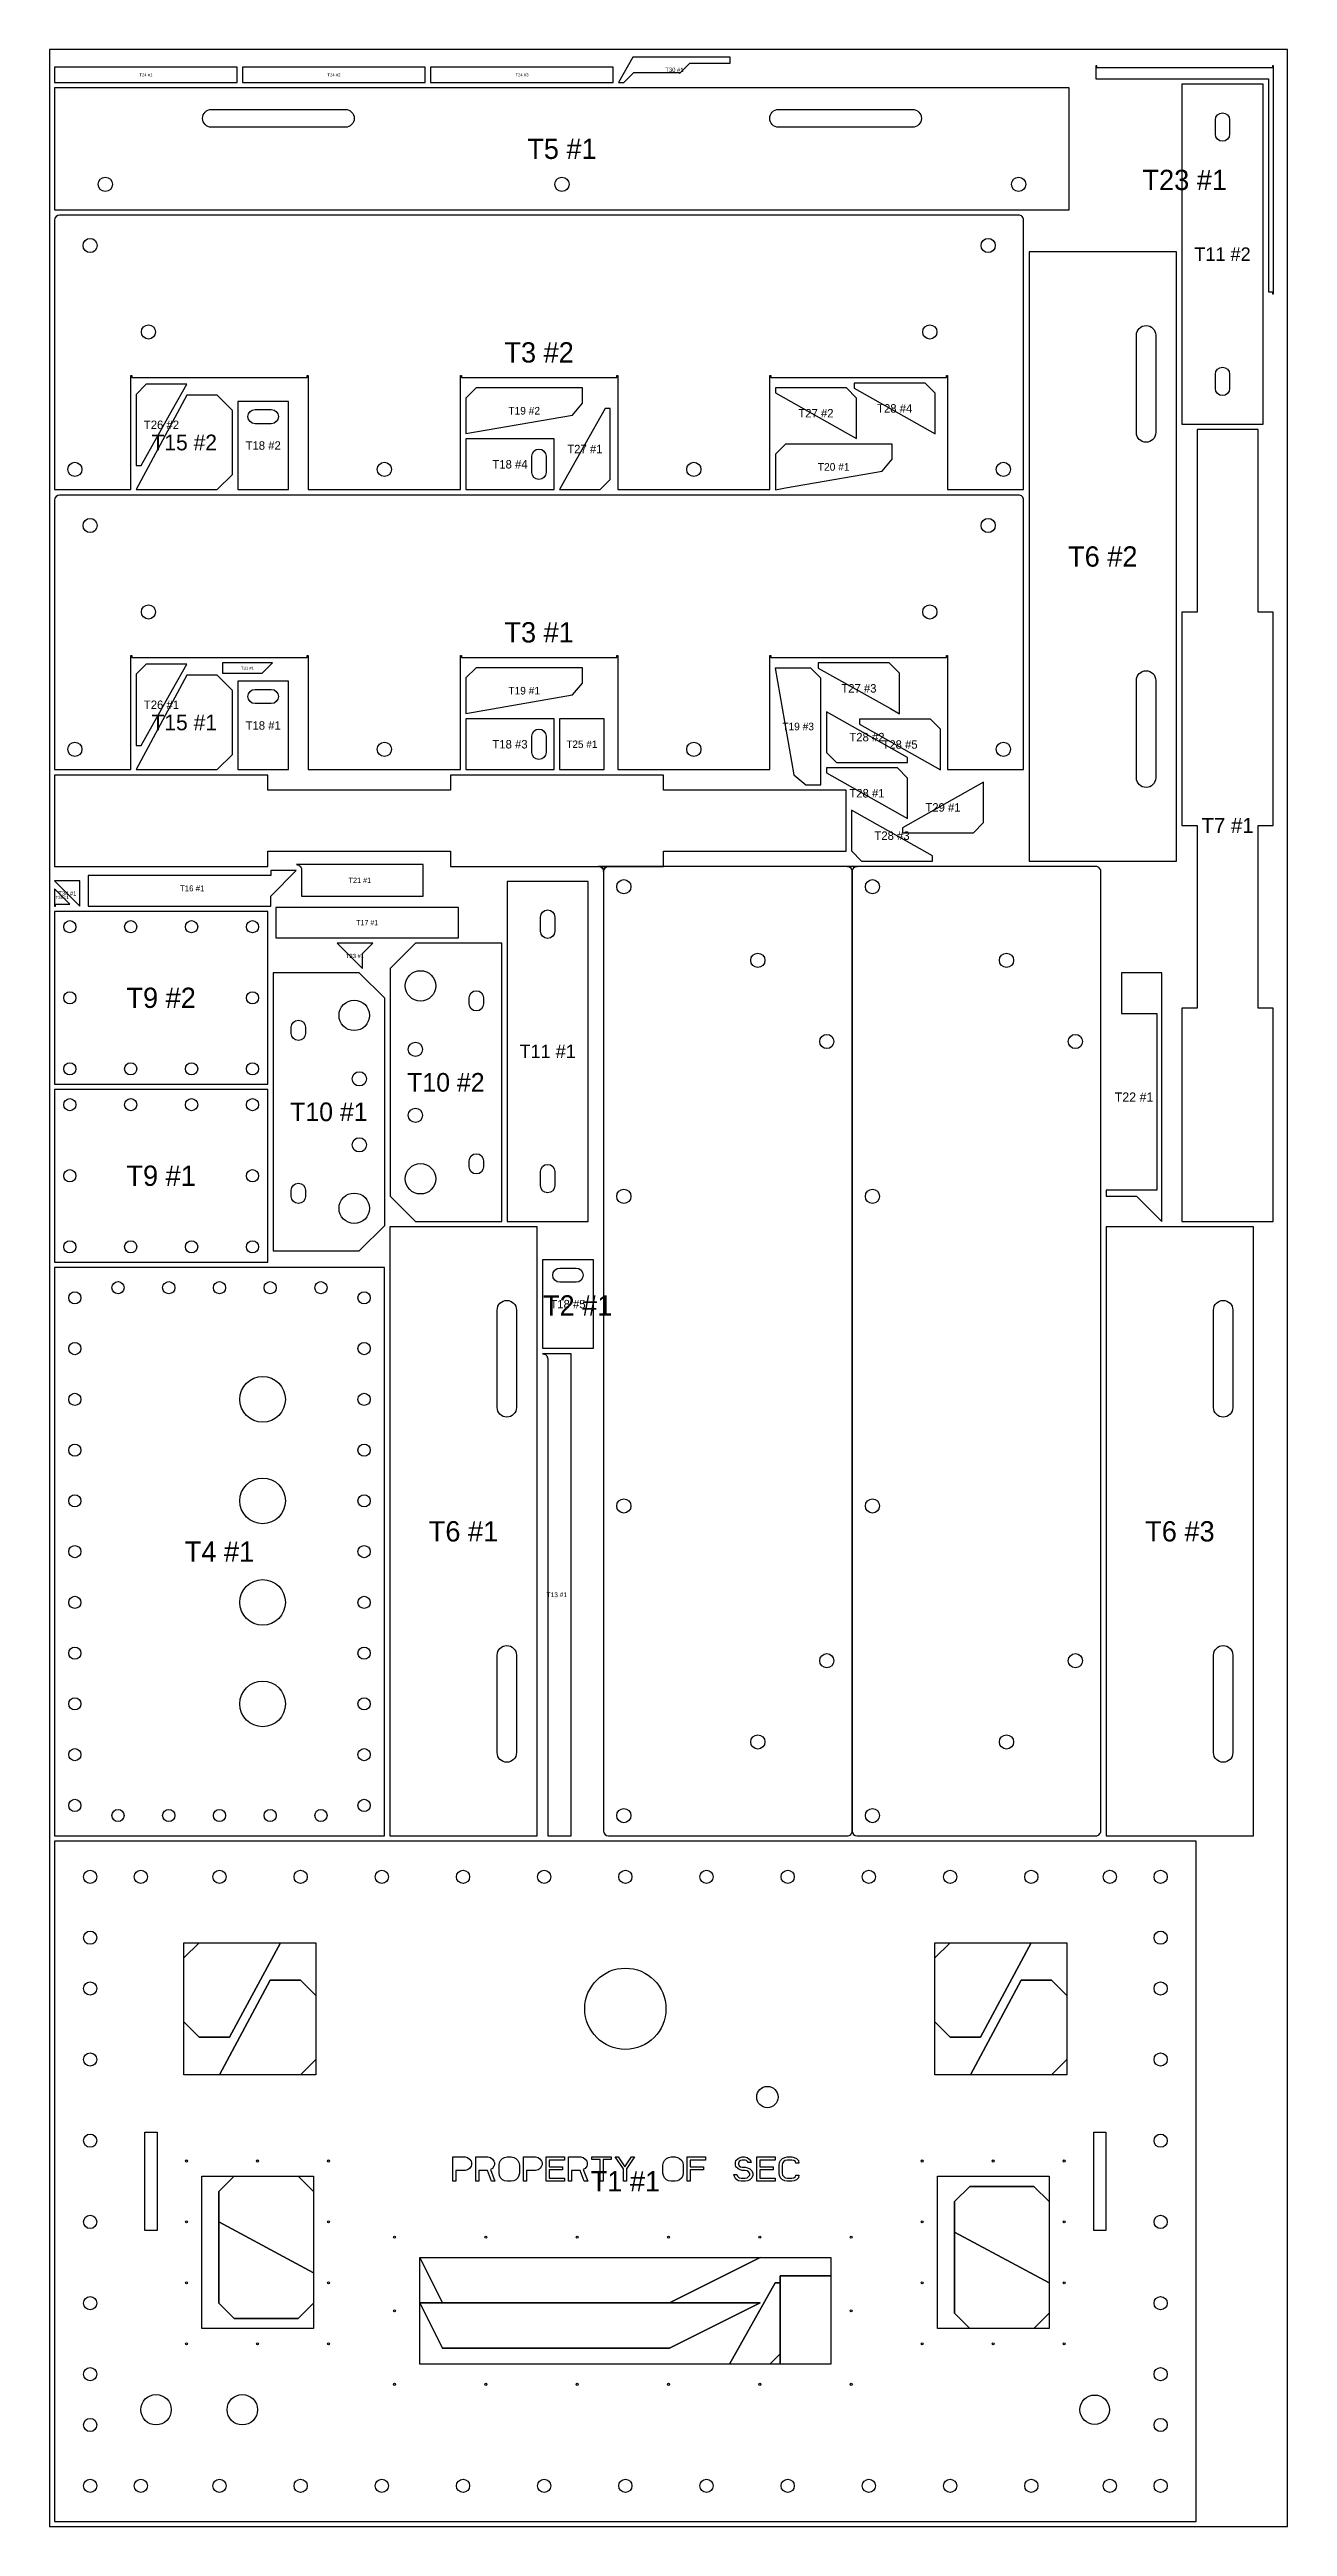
# Model space of a CAD drawing. Header units: millimetres. Extents: x 0 to 1220, y 0 to 2440.
import ezdxf
from ezdxf.enums import TextEntityAlignment as Align

# ---------------------------------------------------------------- set-up
doc = ezdxf.new("R2010")
doc.units = ezdxf.units.MM
for name, color, linetype in [('CUT_INNER', 1, 'Continuous'), ('CUT_OUTER', 7, 'Continuous'), ('LABEL', 4, 'Continuous'), ('SHEET', 8, 'Continuous')]:
    doc.layers.add(name, color=color, linetype=linetype)

msp = doc.modelspace()

# ---------------------------------------------------------------- linework, layer by layer
at = {"layer": 'CUT_INNER'}
for points in [[(159.5, 2380.97385), (291.5, 2380.97385, -1), (291.5, 2363.47385), (159.5, 2363.47385, -1)], [(718.5, 2363.47385, -1), (718.5, 2380.97385), (850.5, 2380.97385, -1), (850.5, 2363.47385)], [(1148.954, 2370.68, -1), (1162.954, 2370.68), (1162.954, 2356.68, -1), (1148.954, 2356.68)], [(1071.15398, 2158.6, -1), (1090.15398, 2158.6), (1090.15398, 2062.6, -1), (1071.15398, 2062.6)], [(1162.954, 2120.12), (1162.954, 2106.12, -1), (1148.954, 2106.12), (1148.954, 2120.12, -1)], [(202.562, 2085.433), (218.562, 2085.433, -1), (218.562, 2071.433), (202.562, 2071.433, -1)], [(489.3, 2039.433), (489.3, 2023.433, -1), (475.3, 2023.433), (475.3, 2039.433, -1)], [(202.562, 1809.65), (218.562, 1809.65, -1), (218.562, 1795.65), (202.562, 1795.65, -1)], [(1071.15398, 1818.6, -1), (1090.15398, 1818.6), (1090.15398, 1722.6, -1), (1071.15398, 1722.6)], [(489.3, 1763.65), (489.3, 1747.65, -1), (475.3, 1747.65), (475.3, 1763.65, -1)], [(483.908, 1585.38, -1), (497.908, 1585.38), (497.908, 1571.38, -1), (483.908, 1571.38)], [(413.60798, 1505.88, -1), (427.60798, 1505.88), (427.60798, 1499.88, -1), (413.60798, 1499.88)], [(238.3, 1470.822), (238.3, 1476.822, -1), (252.3, 1476.822), (252.3, 1470.822, -1)], [(427.60798, 1345.32), (427.60798, 1339.32, -1), (413.60798, 1339.32), (413.60798, 1345.32, -1)], [(252.3, 1310.262, -1), (238.3, 1310.262), (238.3, 1316.262, -1), (252.3, 1316.262)], [(497.908, 1334.82), (497.908, 1320.82, -1), (483.908, 1320.82), (483.908, 1334.82, -1)], [(502.954, 1239.608), (518.954, 1239.608, -1), (518.954, 1225.608), (502.954, 1225.608, -1)], [(441.15398, 1198.3, -1), (460.15398, 1198.3), (460.15398, 1102.3, -1), (441.15398, 1102.3)], [(1147.16598, 1198.3, -1), (1166.16598, 1198.3), (1166.16598, 1102.3, -1), (1147.16598, 1102.3)], [(441.15398, 858.3, -1), (460.15398, 858.3), (460.15398, 762.3, -1), (441.15398, 762.3)], [(1147.16598, 858.3, -1), (1166.16598, 858.3), (1166.16598, 762.3, -1), (1147.16598, 762.3)]]:
    msp.add_lwpolyline(points, format="xyb", close=True, dxfattribs=at)
for points in [[(227.5, 575), (177.5, 482), (147.5, 482), (132.5, 497), (132.5, 560), (147.5, 575)], [(132.5, 497), (147.5, 482), (177.5, 482), (227.5, 575), (262.5, 575), (262.5, 523), (247.5, 538), (217.5, 538), (167.5, 445), (132.5, 445)], [(147.5, 575), (132.5, 560), (132.5, 575)], [(917.5, 482), (887.5, 482), (872.5, 497), (872.5, 560), (887.5, 575), (967.5, 575)], [(907.5, 445), (872.5, 445), (872.5, 497), (887.5, 482), (917.5, 482), (967.5, 575), (1002.5, 575), (1002.5, 523), (987.5, 538), (957.5, 538)], [(872.5, 575), (887.5, 575), (872.5, 560)], [(262.5, 523), (262.5, 460), (247.5, 445), (167.5, 445), (217.5, 538), (247.5, 538)], [(1002.5, 460), (987.5, 445), (907.5, 445), (957.5, 538), (987.5, 538), (1002.5, 523)], [(247.5, 445), (262.5, 460), (262.5, 445)], [(1002.5, 445), (987.5, 445), (1002.5, 460)], [(94, 388.5), (106, 388.5), (106, 291.5), (94, 291.5)], [(1029, 291.5), (1029, 388.5), (1041, 388.5), (1041, 291.5)], [(182, 345), (167, 330), (167, 220), (182, 205), (245, 205), (260, 220), (260, 195), (150, 195), (150, 345)], [(167, 300), (167, 330), (182, 345), (245, 345), (260, 330), (260, 250)], [(260, 330), (245, 345), (260, 345)], [(397.5, 340), (397.5, 364), (409.5, 364), (412, 363.48936), (414, 361.95745), (415.5, 359.91489), (416, 358.38298), (416, 356.34043), (415.5, 354.80851), (414, 352.76596), (412, 351.23404), (409.5, 350.7234), (400.5, 350.7234), (400.5, 340)], [(420, 340), (420, 364), (432, 364), (434.5, 363.48936), (436.5, 361.95745), (438, 359.91489), (438.5, 358.38298), (438.5, 356.34043), (438, 354.80851), (436.5, 352.76596), (434.5, 351.74468), (439, 340), (435.5, 340), (431.5, 350.7234), (423, 350.7234), (423, 340)], [(443, 348.17021), (443, 355.82979), (443.5, 358.38298), (444.5, 360.42553), (446.5, 362.46809), (448.5, 363.48936), (451, 364), (455, 364), (457.5, 363.48936), (459.5, 362.46809), (461.5, 360.42553), (462.5, 358.38298), (463, 355.82979), (463, 348.17021), (462.5, 345.61702), (461.5, 343.57447), (459.5, 341.53191), (457.5, 340.51064), (455, 340), (451, 340), (448.5, 340.51064), (446.5, 341.53191), (444.5, 343.57447), (443.5, 345.61702)], [(467, 340), (467, 364), (479, 364), (481.5, 363.48936), (483.5, 361.95745), (485, 359.91489), (485.5, 358.38298), (485.5, 356.34043), (485, 354.80851), (483.5, 352.76596), (481.5, 351.23404), (479, 350.7234), (470, 350.7234), (470, 340)], [(489.5, 364), (507.5, 364), (507.5, 360.93617), (492.5, 360.93617), (492.5, 354.29787), (505.5, 354.29787), (505.5, 351.23404), (492.5, 351.23404), (492.5, 343.06383), (507.5, 343.06383), (507.5, 340), (489.5, 340)], [(511.5, 340), (511.5, 364), (523.5, 364), (526, 363.48936), (528, 361.95745), (529.5, 359.91489), (530, 358.38298), (530, 356.34043), (529.5, 354.80851), (528, 352.76596), (526, 351.74468), (530.5, 340), (527, 340), (523, 350.7234), (514.5, 350.7234), (514.5, 340)], [(534.5, 364), (553.5, 364), (553.5, 361.44681), (545.5, 361.44681), (545.5, 340), (542.5, 340), (542.5, 361.44681), (534.5, 361.44681)], [(560.5, 364), (567, 354.29787), (573.5, 364), (576.5, 364), (568.5, 352.25532), (568.5, 340), (565.5, 340), (565.5, 352.25532), (557.5, 364)], [(604.5, 348.17021), (604.5, 355.82979), (604.99999, 358.38298), (606, 360.42553), (607.99999, 362.46809), (610.00001, 363.48936), (612.49999, 364), (616.5, 364), (619.00001, 363.48936), (621, 362.46809), (622.99999, 360.42553), (624, 358.38298), (624.49999, 355.82979), (624.49999, 348.17021), (624, 345.61702), (622.99999, 343.57447), (621, 341.53191), (619.00001, 340.51064), (616.5, 340), (612.49999, 340), (610.00001, 340.51064), (607.99999, 341.53191), (606, 343.57447), (604.99999, 345.61702)], [(628.5, 364), (646.5, 364), (646.5, 360.93617), (631.5, 360.93617), (631.5, 354.29787), (644.50001, 354.29787), (644.50001, 351.23404), (631.5, 351.23404), (631.5, 340), (628.5, 340)], [(677.50001, 346.6383), (678, 345.10638), (679.5, 343.57447), (681.49999, 343.06383), (685.5, 343.06383), (687.49999, 343.57447), (688.99999, 344.59574), (690, 346.12766), (690, 347.65957), (688.99999, 349.19149), (687.49999, 350.21277), (685.5, 350.7234), (682.5, 350.7234), (680.50001, 351.23404), (678.49999, 352.25532), (676.5, 354.29787), (676.00001, 356.34043), (676.00001, 358.38298), (676.5, 360.42553), (678.49999, 362.46809), (680.50001, 363.48936), (682.5, 364), (685.00001, 364), (687.49999, 363.48936), (689.50001, 361.95745), (691.00001, 359.91489), (691.5, 358.38298), (688.5, 358.38298), (688.00001, 359.40426), (687, 360.42553), (685.5, 360.93617), (682.5, 360.93617), (681, 360.42553), (679.5, 359.40426), (679.00001, 357.87234), (679.00001, 356.85106), (679.5, 355.31915), (681, 354.29787), (682.5, 353.78723), (685.5, 353.78723), (688.00001, 353.2766), (690, 352.25532), (691.99999, 350.21277), (693, 348.17021), (693, 345.61702), (691.99999, 343.57447), (690, 341.53191), (688.00001, 340.51064), (685.5, 340), (681.49999, 340), (679.00001, 340.51064), (676.5, 342.04255), (675, 344.59574), (674.50001, 346.6383)], [(697.00001, 340), (697.00001, 364), (715.00001, 364), (715.00001, 360.93617), (700.00001, 360.93617), (700.00001, 354.29787), (712.99999, 354.29787), (712.99999, 351.23404), (700.00001, 351.23404), (700.00001, 343.06383), (715.00001, 343.06383), (715.00001, 340)], [(718.99999, 355.82979), (719.50001, 358.38298), (720.49999, 360.42553), (722.50001, 362.46809), (724.5, 363.48936), (727.00001, 364), (731.50001, 364), (733.99999, 363.48936), (736.00001, 362.46809), (738, 360.42553), (738.49999, 357.87234), (735.49999, 357.87234), (735, 359.40426), (733.5, 360.42553), (731.50001, 360.93617), (727.00001, 360.93617), (724.99999, 360.42553), (723.49999, 359.40426), (722.50001, 357.87234), (721.99999, 355.82979), (721.99999, 348.17021), (722.50001, 346.12766), (723.49999, 344.59574), (724.99999, 343.57447), (727.00001, 343.06383), (731.50001, 343.06383), (733.5, 343.57447), (735, 344.59574), (735.49999, 346.12766), (738.49999, 346.12766), (738, 343.57447), (736.00001, 341.53191), (733.99999, 340.51064), (731.50001, 340), (727.00001, 340), (724.5, 340.51064), (722.50001, 341.53191), (720.49999, 343.57447), (719.50001, 345.61702), (718.99999, 348.17021)], [(892, 210), (907, 195), (875, 195), (875, 345), (985, 345), (985, 320), (970, 335), (907, 335), (892, 320)], [(985, 240), (892, 290), (892, 320), (907, 335), (970, 335), (985, 320)], [(260, 220), (245, 205), (182, 205), (167, 220), (167, 300), (260, 250)], [(892, 290), (985, 240), (985, 210), (970, 195), (907, 195), (892, 210)], [(670, 160), (365, 160), (365.000001, 220.278639), (387.36068, 175.557279), (610.967478, 175.557279), (700.410197, 220.278639), (610.967478, 220.278639), (700.410197, 264.999999), (770, 265), (770, 247), (720, 247), (720, 240), (715, 240)], [(365.000001, 264.999999), (700.410197, 264.999999), (610.967478, 220.278639), (387.36068, 220.278639)], [(387.36068, 220.278639), (365.000001, 220.278639), (365.000001, 264.999999)], [(720, 247), (770, 247), (770, 160), (720, 160)], [(700.410197, 220.278639), (610.967478, 175.557279), (387.36068, 175.557279), (365.000001, 220.278639), (387.36068, 220.278639), (610.967478, 220.278639)], [(720, 170), (710, 160), (670, 160), (715, 240), (720, 240)], [(985, 210), (985, 195), (970, 195)], [(720, 170), (720, 160), (710, 160)]]:
    msp.add_lwpolyline(points, close=True, dxfattribs=at)
for centre, radius in [((55, 2307.215996), 7), ((505, 2307.215996), 7), ((955, 2307.215996), 7), ((40, 2246.91596), 7), ((925, 2246.91596), 7), ((97.5, 2161.78698), 7), ((867.5, 2161.78698), 7), ((25, 2026.433), 7), ((330, 2026.433), 7), ((635, 2026.433), 7), ((940, 2026.433), 7), ((40, 1971.13296), 7), ((925, 1971.13296), 7), ((97.5, 1886.00398), 7), ((867.5, 1886.00398), 7), ((25, 1750.65), 7), ((330, 1750.65), 7), ((635, 1750.65), 7), ((940, 1750.65), 7), ((565.96592, 1615.3), 7), ((810.98888, 1615.3), 7), ((20, 1575.9), 6), ((80, 1575.9), 6), ((140, 1575.9), 6), ((200, 1575.9), 6), ((698.069898, 1542.8), 7), ((943.092858, 1542.8), 7), ((365.603998, 1517.6), 15), ((20, 1505.9), 6), ((200, 1505.9), 6), ((300.303982, 1488.542), 15), ((765.98888, 1462.8), 7), ((1011.01184, 1462.8), 7), ((20, 1435.9), 6), ((80, 1435.9), 6), ((140, 1435.9), 6), ((200, 1435.9), 6), ((360.603998, 1455.1), 7), ((305.303982, 1426.042), 7), ((20, 1400.6), 6), ((80, 1400.6), 6), ((140, 1400.6), 6), ((200, 1400.6), 6), ((360.603998, 1390.1), 7), ((305.303982, 1361.042), 7), ((365.603998, 1327.6), 15), ((20, 1330.6), 6), ((200, 1330.6), 6), ((300.303982, 1298.542), 15), ((565.96592, 1310.3), 7), ((810.98888, 1310.3), 7), ((20, 1260.6), 6), ((80, 1260.6), 6), ((140, 1260.6), 6), ((200, 1260.6), 6), ((67.5, 1220.3), 6), ((117.5, 1220.3), 6), ((167.5, 1220.3), 6), ((217.5, 1220.3), 6), ((267.5, 1220.3), 6), ((25, 1210.3), 6), ((310, 1210.3), 6), ((25, 1160.3), 6), ((310, 1160.3), 6), ((210, 1110.3), 22.5), ((25, 1110.3), 6), ((310, 1110.3), 6), ((25, 1060.3), 6), ((310, 1060.3), 6), ((210, 1010.3), 22.5), ((25, 1010.3), 6), ((310, 1010.3), 6), ((565.96592, 1005.3), 7), ((810.98888, 1005.3), 7), ((25, 960.3), 6), ((310, 960.3), 6), ((210, 910.3), 22.5), ((25, 910.3), 6), ((310, 910.3), 6), ((25, 860.3), 6), ((310, 860.3), 6), ((765.98888, 852.8), 7), ((1011.01184, 852.8), 7), ((210, 810.3), 22.5), ((25, 810.3), 6), ((310, 810.3), 6), ((25, 760.3), 6), ((310, 760.3), 6), ((698.069898, 772.8), 7), ((943.092858, 772.8), 7), ((25, 710.3), 6), ((310, 710.3), 6), ((67.5, 700.3), 6), ((117.5, 700.3), 6), ((167.5, 700.3), 6), ((217.5, 700.3), 6), ((267.5, 700.3), 6), ((565.96592, 700.3), 7), ((810.98888, 700.3), 7), ((40, 640), 6.5), ((90, 640), 6.5), ((167.5, 640), 6.5), ((247.5, 640), 6.5), ((327.5, 640), 6.5), ((407.5, 640), 6.5), ((487.5, 640), 6.5), ((567.5, 640), 6.5), ((647.5, 640), 6.5), ((727.5, 640), 6.5), ((807.5, 640), 6.5), ((887.5, 640), 6.5), ((967.5, 640), 6.5), ((1045, 640), 6.5), ((1095, 640), 6.5), ((40, 580), 6.5), ((1095, 580), 6.5), ((567.5, 510), 40), ((40, 530), 6.5), ((1095, 530), 6.5), ((40, 460), 6.5), ((1095, 460), 6.5), ((707.5, 423), 10.5), ((40, 380), 6.5), ((1095, 380), 6.5), ((135, 360), 1), ((205, 360), 1), ((275, 360), 1), ((860, 360), 1), ((930, 360), 1), ((1000, 360), 1), ((40, 300), 6.5), ((135, 300), 1), ((275, 300), 1), ((860, 300), 1), ((1000, 300), 1), ((1095, 300), 6.5), ((340, 285), 1), ((430, 285), 1), ((520, 285), 1), ((610, 285), 1), ((700, 285), 1), ((790, 285), 1), ((40, 220), 6.5), ((135, 240), 1), ((275, 240), 1), ((860, 240), 1), ((1000, 240), 1), ((1095, 220), 6.5), ((340, 212.5), 1), ((790, 212.5), 1), ((135, 180), 1), ((205, 180), 1), ((275, 180), 1), ((860, 180), 1), ((930, 180), 1), ((1000, 180), 1), ((40, 150), 6.5), ((1095, 150), 6.5), ((105, 115), 15), ((190, 115), 15), ((340, 140), 1), ((430, 140), 1), ((520, 140), 1), ((610, 140), 1), ((700, 140), 1), ((790, 140), 1), ((1030, 115), 14.5), ((40, 100), 6.5), ((1095, 100), 6.5), ((40, 40), 6.5), ((90, 40), 6.5), ((167.5, 40), 6.5), ((247.5, 40), 6.5), ((327.5, 40), 6.5), ((407.5, 40), 6.5), ((487.5, 40), 6.5), ((567.5, 40), 6.5), ((647.5, 40), 6.5), ((727.5, 40), 6.5), ((807.5, 40), 6.5), ((887.5, 40), 6.5), ((967.5, 40), 6.5), ((1045, 40), 6.5), ((1095, 40), 6.5)]:
    msp.add_circle(centre, radius, dxfattribs=at)
at = {"layer": 'CUT_OUTER'}
for points in [[(5, 2407.524), (185, 2407.524), (185, 2422.524), (5, 2422.524)], [(190.3, 2407.524), (370.3, 2407.524), (370.3, 2422.524), (190.3, 2422.524)], [(375.6, 2407.524), (555.6, 2407.524), (555.6, 2422.524), (375.6, 2422.524)], [(575.873002, 2417.524), (620.873002, 2417.524), (620.873002, 2416.41288), (630.873002, 2426.41288), (670.873002, 2426.41288), (670.873002, 2432.53981), (574.944392, 2432.53981), (560.873, 2407.524001), (565.873002, 2407.524)], [(1206.254, 2199.2), (1206.254, 2423.90796), (1205.254, 2423.90796), (1205.254, 2421.90796), (1032.254, 2421.90796), (1032.254, 2423.90796), (1031.254, 2423.90796), (1031.254, 2411.2), (1201.254, 2411.2), (1201.254, 2201.2), (1205.254, 2201.2), (1205.254, 2199.2)], [(5, 2282.216), (1005, 2282.216), (1005, 2402.22385), (5, 2402.22385)], [(1115.954, 2405.9), (1115.954, 2070.9), (1195.954, 2070.9), (1195.954, 2405.9)], [(965.3, 1640.6), (1110.65398, 1640.6), (1110.65398, 2240.6), (965.3, 2240.6)], [(165.262, 2006.433), (180.262, 2021.433), (180.262, 2084.433), (165.262, 2099.433), (135.262, 2099.433), (85.262, 2006.433)], [(121.228608, 2085.295193), (135.3, 2110.311001), (95.3, 2110.311001), (85.3, 2100.311001), (85.3, 2030.311001), (90.300002, 2030.311)], [(525.3, 2106.694), (420.3, 2106.694), (410.3, 2096.694), (410.3, 2061.694), (515.447883, 2079.980588), (525.3, 2091.694)], [(715.3, 2101.692), (786.411111, 2061.692), (795.3, 2056.692), (795.3, 2096.692), (785.3, 2106.692), (715.3, 2106.692)], [(792.899, 2106.487), (872.899, 2061.487), (872.899, 2101.487), (862.899, 2111.487), (792.899, 2111.487)], [(185.562, 2006.433), (235.562, 2006.433), (235.562, 2093.433), (185.562, 2093.433)], [(547.573, 2086.433), (507.573, 2015.32189), (502.573, 2006.433), (542.573, 2006.433), (552.573, 2016.433), (552.573, 2086.433)], [(410.3, 2056.433), (410.3, 2006.433), (497.3, 2006.433), (497.3, 2056.433)], [(830.3, 2036.394), (830.3, 2051.394), (725.3, 2051.394), (715.3, 2041.394), (715.3, 2006.394), (725.152118, 2008.107412), (820.447882, 2024.680588)], [(1115.954, 1285.6), (1206.004, 1285.6), (1206.004, 1495.6), (1191.004, 1495.6), (1191.004, 1675.6), (1206.004, 1675.6), (1206.004, 1885.6), (1191.004, 1885.6), (1191.004, 2065.6), (1130.954, 2065.6), (1130.954, 1885.6), (1115.954, 1885.6), (1115.954, 1675.6), (1130.954, 1675.6), (1130.954, 1495.6), (1115.954, 1495.6)], [(121.228608, 1809.512193), (135.3, 1834.528001), (95.3, 1834.528001), (85.3, 1824.528001), (85.3, 1754.528001), (90.300002, 1754.528)], [(170.602, 1825.704), (209.602, 1825.704), (219.602, 1835.704), (170.602, 1835.704)], [(525.3, 1830.911), (420.3, 1830.911), (410.3, 1820.911), (410.3, 1785.911), (515.447883, 1804.197588), (525.3, 1815.911)], [(760.261, 1715.65), (760.261, 1820.65), (750.261, 1830.65), (715.261, 1830.65), (733.547588, 1725.502118), (745.261, 1715.65)], [(757.601, 1830.704), (828.712111, 1790.704), (837.601, 1785.704), (837.601, 1825.704), (827.601, 1835.704), (757.601, 1835.704)], [(165.262, 1730.65), (180.262, 1745.65), (180.262, 1808.65), (165.262, 1823.65), (135.262, 1823.65), (85.262, 1730.65)], [(185.562, 1730.65), (235.562, 1730.65), (235.562, 1817.65), (185.562, 1817.65)], [(845.561, 1742.663), (765.561, 1787.663), (765.561, 1747.663), (775.561, 1737.663), (845.561, 1737.663)], [(410.3, 1780.65), (410.3, 1730.65), (497.3, 1730.65), (497.3, 1780.65)], [(546.6, 1780.675), (502.6, 1780.675), (502.6, 1730.65), (546.6, 1730.65)], [(798.163, 1775.406), (878.163, 1730.406), (878.163, 1770.406), (868.163, 1780.406), (798.163, 1780.406)], [(765.561, 1727.363), (845.561, 1682.363), (845.561, 1722.363), (835.561, 1732.363), (765.561, 1732.363)], [(840.497, 1668.443), (910.497, 1668.443), (920.497, 1678.443), (920.497, 1718.443), (840.497, 1673.443)], [(870.3, 1645.6), (790.3, 1690.6), (790.3, 1650.6), (800.3, 1640.6), (870.3, 1640.6)], [(30, 1596.128), (30, 1621.127998), (5, 1621.127998)], [(20, 1598.2), (5, 1613.2), (5, 1596.2), (6, 1596.2), (6, 1598.2)], [(218.116, 1631.15398), (218.116, 1626.2), (38.116, 1626.2), (38.116, 1596.2), (218.116, 1596.2), (218.116, 1606.153982), (243.116, 1631.15398)], [(450.908, 1620.6), (450.908, 1285.6), (530.908, 1285.6), (530.908, 1620.6)], [(5, 1420.9), (215, 1420.9), (215, 1590.9), (5, 1590.9)], [(223.106, 1594.9), (223.106, 1564.9), (403.106, 1564.9), (403.106, 1594.9)], [(308.498, 1534.6), (308.498, 1549.599998), (318.498, 1559.599998), (283.498, 1559.599998)], [(445.60798, 1285.6), (445.60798, 1559.6), (360.603998, 1559.6), (335.604, 1534.6), (335.604, 1310.6), (360.603998, 1285.6)], [(220.3, 1530.542), (220.3, 1256.542), (305.303982, 1256.542), (330.30398, 1281.542), (330.30398, 1505.542), (305.303982, 1530.542)], [(1056.312, 1530.528), (1056.312, 1490.528), (1091.312, 1490.528), (1091.312, 1316.528), (1041.312, 1316.528), (1041.312, 1310.528), (1071.219962, 1310.528), (1096.21996, 1285.528), (1096.21996, 1530.528)], [(5, 1245.6), (215, 1245.6), (215, 1415.6), (5, 1415.6)], [(335.3, 680.3), (480.65398, 680.3), (480.65398, 1280.3), (335.3, 1280.3)], [(1041.312, 680.3), (1186.66598, 680.3), (1186.66598, 1280.3), (1041.312, 1280.3)], [(485.954, 1160.608), (535.954, 1160.608), (535.954, 1247.608), (485.954, 1247.608)], [(330, 680.3), (330, 1240.3), (5, 1240.3), (5, 680.3)], [(1130, 675), (5, 675), (5, 5), (1130, 5)]]:
    msp.add_lwpolyline(points, close=True, dxfattribs=at)
for points in [[(960, 2271.91596, 0.414214), (955.000001, 2276.91596), (9.999988, 2276.91596, 0.414213), (5, 2271.915961), (5, 2006.433), (80, 2006.433), (80, 2118.78698), (81, 2118.78698), (81, 2116.78698), (254, 2116.78698), (254, 2118.78698), (255, 2118.78698), (255, 2006.433), (405, 2006.433), (405, 2118.78698), (406, 2118.78698), (406, 2116.78698), (559, 2116.78698), (559, 2118.78698), (560, 2118.78698), (560, 2006.433), (710, 2006.433), (710, 2118.78698), (711, 2118.78698), (711, 2116.78698), (884, 2116.78698), (884, 2118.78698), (885, 2118.78698), (885, 2006.433), (960, 2006.433)], [(960, 1996.13296, 0.414214), (955.000001, 2001.13296), (9.999988, 2001.13296, 0.414213), (5, 1996.132961), (5, 1730.65), (80, 1730.65), (80, 1843.00398), (81, 1843.00398), (81, 1841.00398), (254, 1841.00398), (254, 1843.00398), (255, 1843.00398), (255, 1730.65), (405, 1730.65), (405, 1843.00398), (406, 1843.00398), (406, 1841.00398), (559, 1841.00398), (559, 1843.00398), (560, 1843.00398), (560, 1730.65), (710, 1730.65), (710, 1843.00398), (711, 1843.00398), (711, 1841.00398), (884, 1841.00398), (884, 1843.00398), (885, 1843.00398), (885, 1730.65), (960, 1730.65)], [(785.98888, 680.3, 0.414214), (790.98888, 685.299999), (790.98888, 1630.299989, -0.414214), (795.98888, 1635.3), (785.988881, 1635.3, -0.414214), (790.98888, 1630.299989), (790.98888, 685.299999, 0.414213), (795.988879, 680.3), (1031.011839, 680.3, 0.414214), (1036.01184, 685.299999), (1036.01184, 1630.299994, 0.414214), (1031.011841, 1635.3), (795.98888, 1635.3, 0.414214), (790.98888, 1630.299989, 0.414214), (785.988881, 1635.3), (540.965921, 1635.3, -0.414213), (545.96592, 1630.300012, -0.414213), (550.965921, 1635.3), (605, 1635.3), (605, 1650.3), (785, 1650.3), (785, 1710.35), (605, 1710.35), (605, 1725.35), (395, 1725.35), (395, 1710.35), (215, 1710.35), (215, 1725.35), (5, 1725.35), (5, 1635.3), (215, 1635.3), (215, 1650.3), (395, 1650.3), (395, 1635.3), (550.965921, 1635.3, 0.414213), (545.96592, 1630.300012), (545.96592, 685.299999, 0.414213), (550.965919, 680.3)], [(368.351849, 1606.094), (368.351849, 1637.10584), (243.344, 1637.10584, -0.414214), (248.343999, 1632.105839), (248.343999, 1606.094)], [(490.944999, 680.3), (513.933159, 680.3), (513.933159, 1155.30785), (485.945, 1155.30785, -0.414214), (490.944999, 1150.307844)]]:
    msp.add_lwpolyline(points, format="xyb", close=True, dxfattribs=at)
at = {"layer": 'SHEET'}
msp.add_lwpolyline([(0, 0), (1220, 0), (1220, 2440), (0, 2440)], close=True, dxfattribs=at)

# ---------------------------------------------------------------- texts
at = {"layer": 'LABEL'}
for s, height, p in [('T24 #1', 3, (95, 2415.024)), ('T24 #2', 3, (280.3, 2415.024)), ('T24 #3', 3, (465.6, 2415.024)), ('T30 #1', 4.169302, (615.873001, 2420.031905)), ('T5 #1', 20, (505, 2342.219925)), ('T23 #1', 20, (1118.754, 2311.55398)), ('T11 #2', 13.333333, (1155.954, 2238.4)), ('T3 #2', 20, (482.5, 2141.67448)), ('T26 #2', 8.333333, (110.3, 2070.311001)), ('T19 #2', 7.5, (467.8, 2084.194)), ('T27 #2', 8.333333, (755.3, 2081.692)), ('T28 #4', 8.333333, (832.899, 2086.487)), ('T15 #2', 15.5, (132.762, 2052.933)), ('T18 #2', 8.333333, (210.562, 2049.933)), ('T27 #1', 8.333333, (527.573, 2046.433)), ('T18 #4', 8.333333, (453.8, 2031.433)), ('T20 #1', 7.5, (772.8, 2028.894)), ('T6 #2', 20, (1037.97699, 1940.6)), ('T3 #1', 20, (482.5, 1865.89148)), ('T31 #1', 3, (195.102, 1830.704)), ('T19 #1', 7.5, (467.8, 1808.411)), ('T27 #3', 8.333333, (797.601, 1810.704)), ('T26 #1', 8.333333, (110.3, 1794.528001)), ('T15 #1', 15.5, (132.762, 1777.15)), ('T18 #1', 8.333333, (210.562, 1774.15)), ('T18 #3', 8.333333, (453.8, 1755.65)), ('T25 #1', 7.333333, (524.6, 1755.6625)), ('T19 #3', 7.5, (737.761, 1773.15)), ('T28 #2', 8.333333, (805.561, 1762.663)), ('T28 #5', 8.333333, (838.163, 1755.406)), ('T28 #1', 8.333333, (805.561, 1707.363)), ('T29 #1', 8.333333, (880.497, 1693.443)), ('T28 #3', 8.333333, (830.3, 1665.6)), ('T7 #1', 15.008333, (1160.979, 1675.6)), ('T34 #1', 4.166666, (17.5, 1608.627999)), ('T16 #1', 5.825663, (140.616, 1613.67699)), ('T21 #1', 5.16864, (305.847925, 1621.59992)), ('T35 #1', 3, (12.5, 1604.7)), ('T17 #1', 5, (313.106, 1579.9)), ('T33 #1', 4.166666, (300.998, 1547.099999)), ('T9 #2', 20, (110, 1505.9)), ('T11 #1', 13.333333, (490.908, 1453.1)), ('T10 #2', 18.333997, (390.60599, 1422.6)), ('T10 #1', 18.333997, (275.30199, 1393.542)), ('T22 #1', 9.151327, (1068.76598, 1408.028)), ('T9 #1', 20, (110, 1330.6)), ('T2 #1', 20, (520.50592, 1202.825)), ('T18 #5', 8.333333, (510.954, 1204.108)), ('T6 #1', 20, (407.97699, 980.3)), ('T6 #3', 20, (1113.98899, 980.3)), ('T4 #1', 20, (167.5, 960.3)), ('T13 #1', 4.664693, (499.93908, 917.803925)), ('T1 #1', 20, (567.5, 340))]:
    msp.add_text(s, height=height, dxfattribs=at).set_placement(p, align=Align.MIDDLE_CENTER)

doc.saveas('drawing.dxf')
